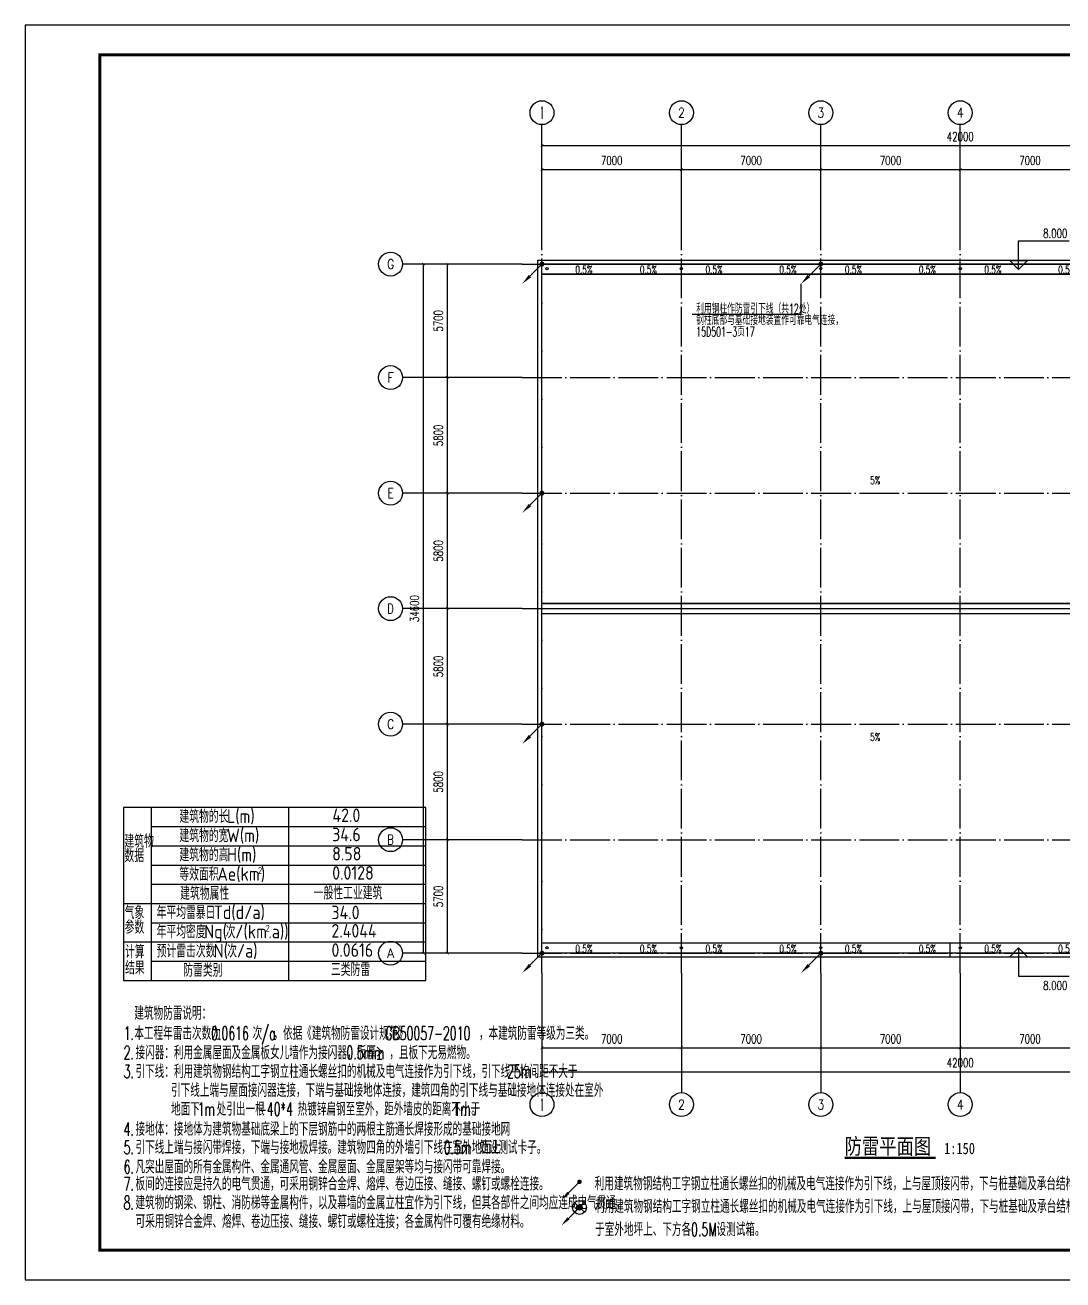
# Model space of a CAD drawing. Extents: x 33088 to 140010, y 13737 to 369010.
# Drawn here: x 33293 to 85397, y 13737 to 76737 of the extents above; entities that cross this region are included whole.
import ezdxf
from ezdxf.enums import TextEntityAlignment as Align

# ---------------------------------------------------------------- set-up
doc = ezdxf.new("R2010")
doc.units = 0
doc.header["$LTSCALE"] = 1000
doc.header["$MEASUREMENT"] = 0
doc.linetypes.add('DOTE', pattern=[2.42, 2, -0.2, 0.02, -0.2])
doc.layers.get('0').update_dxf_attribs({"linetype": 'CONTINUOUS'})
doc.layers.get('DEFPOINTS').update_dxf_attribs({"linetype": 'CONTINUOUS'})
for name, color, linetype in [('AXIS', 3, 'CONTINUOUS'), ('AXIS_TEXT', 7, 'CONTINUOUS'), ('DIM_ELEV', 3, 'CONTINUOUS'), ('DIM_SYMB', 3, 'CONTINUOUS'), ('DOTE', 1, 'DOTE'), ('DQ', 3, 'CONTINUOUS'), ('LWIRE', 4, 'CONTINUOUS'), ('PUB_TEXT', 7, 'CONTINUOUS'), ('PUB_TITLE', 4, 'CONTINUOUS'), ('TEL_SYMB', 3, 'CONTINUOUS'), ('TEL_TEXT', 7, 'CONTINUOUS'), ('WIRE-照明', 1, 'CONTINUOUS'), ('我的文字', 153, 'CONTINUOUS')]:
    doc.layers.add(name, color=color, linetype=linetype)
doc.styles.add('_TCH_AXIS', font='COMPLEX', dxfattribs={"bigfont": 'GBCBIG'})
doc.styles.add('_TCH_DIM', font='SIMPLEX', dxfattribs={"bigfont": 'GBCBIG'})
doc.styles.add('AUDIT_I_110108221036-0', font='gbenor', dxfattribs={"bigfont": 'gbcbig'})
doc.styles.add('COMPLEX', font='COMPLEX')
doc.styles.add('DIM_FONT', font='SIMPLEX', dxfattribs={"width": 0.7, "bigfont": 'GBCBIG'})
doc.styles.get("Standard").update_dxf_attribs({"font": 'gbenor.shx', "bigfont": 'gbcbig.shx'})
doc.styles.add('STY53', font='COMPLEX', dxfattribs={"width": 0.6, "bigfont": 'HZTXT'})
doc.styles.add('新宋体', font='', dxfattribs={"width": 0.8})
doc.styles.get('新宋体').set_extended_font_data('NSimSun')
doc.dimstyles.new('DIMN150', dxfattribs={"dimscale": 1.5, "dimtxt": 300, "dimasz": 100, "dimexe": 250, "dimexo": 300, "dimgap": 150, "dimtad": 1, "dimdec": 0, "dimzin": 0, "dimtxsty": 'DIM_FONT', "dimblk": 'ARCHTICK', "dimcen": 0.09, "dimclrt": 7, "dimazin": 3, "dimtfac": 1, "dimtdec": 0, "dimtix": 1, "dimtmove": 0, "dimatfit": 3, "dimtolj": 1, "dimtzin": 0})

# ---------------------------------------------------------------- blocks, each defined once
blk = doc.blocks.new('_AXISO')
blk.add_circle((0, 0), 0.5)
at = {"layer": 'AXIS_TEXT', "style": 'COMPLEX', "width": 1.041667}
blk.add_attdef('A', text='', height=0.56, dxfattribs=at).set_placement((-0.25, -0.28), (0.25, -0.28), align=Align.FIT)
blk = doc.blocks.new('_ARCHTICK')
at = {"color": 0, "linetype": 'BYBLOCK', "const_width": 0.15}
blk.add_lwpolyline([(-0.5, -0.5), (0.5, 0.5)], dxfattribs=at)
blk = doc.blocks.new('*D83')
at = {"layer": 'AXIS', "color": 0}
for p, q in [((1861775, -144109), (1861775, -148984)), ((1903775, -144109), (1903775, -148984)), ((1861775, -148609), (1903775, -148609))]:
    blk.add_line(p, q, dxfattribs=at)
at = {"layer": 'DEFPOINTS', "color": 0}
for p in [(1861775, -143659), (1903775, -143659), (1903775, -148609)]:
    blk.add_point(p, dxfattribs=at)
at = {"layer": 'AXIS', "color": 0, "xscale": 150, "yscale": 150, "zscale": 150, "rotation": 180}
blk.add_blockref('_ARCHTICK', (1861775, -148609), dxfattribs=at)
at = {"layer": 'AXIS', "color": 0, "xscale": 150, "yscale": 150, "zscale": 150}
blk.add_blockref('_ARCHTICK', (1903775, -148609), dxfattribs=at)
at = {"layer": 'AXIS', "color": 7, "insert": (1882775, -148159), "char_height": 450, "attachment_point": 5, "style": 'DIM_FONT'}
blk.add_mtext('\\A1;42000', dxfattribs=at)
blk = doc.blocks.new('*D84')
at = {"layer": 'AXIS', "color": 0}
for p, q in [((1861775, -144109), (1861775, -147784)), ((1868775, -144109), (1868775, -147784)), ((1861775, -147409), (1868775, -147409))]:
    blk.add_line(p, q, dxfattribs=at)
at = {"layer": 'DEFPOINTS', "color": 0}
for p in [(1861775, -143659), (1868775, -143659), (1868775, -147409)]:
    blk.add_point(p, dxfattribs=at)
at = {"layer": 'AXIS', "color": 0, "xscale": 150, "yscale": 150, "zscale": 150, "rotation": 180}
blk.add_blockref('_ARCHTICK', (1861775, -147409), dxfattribs=at)
at = {"layer": 'AXIS', "color": 0, "xscale": 150, "yscale": 150, "zscale": 150}
blk.add_blockref('_ARCHTICK', (1868775, -147409), dxfattribs=at)
at = {"layer": 'AXIS', "color": 7, "insert": (1865275, -146959), "char_height": 450, "attachment_point": 5, "style": 'DIM_FONT'}
blk.add_mtext('\\A1;7000', dxfattribs=at)
blk = doc.blocks.new('*D85')
at = {"layer": 'AXIS', "color": 0}
for p, q in [((1868775, -144109), (1868775, -147784)), ((1875775, -144109), (1875775, -147784)), ((1868775, -147409), (1875775, -147409))]:
    blk.add_line(p, q, dxfattribs=at)
at = {"layer": 'DEFPOINTS', "color": 0}
for p in [(1868775, -143659), (1875775, -143659), (1875775, -147409)]:
    blk.add_point(p, dxfattribs=at)
at = {"layer": 'AXIS', "color": 0, "xscale": 150, "yscale": 150, "zscale": 150, "rotation": 180}
blk.add_blockref('_ARCHTICK', (1868775, -147409), dxfattribs=at)
at = {"layer": 'AXIS', "color": 0, "xscale": 150, "yscale": 150, "zscale": 150}
blk.add_blockref('_ARCHTICK', (1875775, -147409), dxfattribs=at)
at = {"layer": 'AXIS', "color": 7, "insert": (1872275, -146959), "char_height": 450, "attachment_point": 5, "style": 'DIM_FONT'}
blk.add_mtext('\\A1;7000', dxfattribs=at)
blk = doc.blocks.new('*D86')
at = {"layer": 'AXIS', "color": 0}
for p, q in [((1875775, -144109), (1875775, -147784)), ((1882775, -144109), (1882775, -147784)), ((1875775, -147409), (1882775, -147409))]:
    blk.add_line(p, q, dxfattribs=at)
at = {"layer": 'DEFPOINTS', "color": 0}
for p in [(1875775, -143659), (1882775, -143659), (1882775, -147409)]:
    blk.add_point(p, dxfattribs=at)
at = {"layer": 'AXIS', "color": 0, "xscale": 150, "yscale": 150, "zscale": 150, "rotation": 180}
blk.add_blockref('_ARCHTICK', (1875775, -147409), dxfattribs=at)
at = {"layer": 'AXIS', "color": 0, "xscale": 150, "yscale": 150, "zscale": 150}
blk.add_blockref('_ARCHTICK', (1882775, -147409), dxfattribs=at)
at = {"layer": 'AXIS', "color": 7, "insert": (1879275, -146959), "char_height": 450, "attachment_point": 5, "style": 'DIM_FONT'}
blk.add_mtext('\\A1;7000', dxfattribs=at)
blk = doc.blocks.new('*D87')
at = {"layer": 'AXIS', "color": 0}
for p, q in [((1882775, -144109), (1882775, -147784)), ((1889775, -144109), (1889775, -147784)), ((1882775, -147409), (1889775, -147409))]:
    blk.add_line(p, q, dxfattribs=at)
at = {"layer": 'DEFPOINTS', "color": 0}
for p in [(1882775, -143659), (1889775, -143659), (1889775, -147409)]:
    blk.add_point(p, dxfattribs=at)
at = {"layer": 'AXIS', "color": 0, "xscale": 150, "yscale": 150, "zscale": 150, "rotation": 180}
blk.add_blockref('_ARCHTICK', (1882775, -147409), dxfattribs=at)
at = {"layer": 'AXIS', "color": 0, "xscale": 150, "yscale": 150, "zscale": 150}
blk.add_blockref('_ARCHTICK', (1889775, -147409), dxfattribs=at)
at = {"layer": 'AXIS', "color": 7, "insert": (1886275, -146959), "char_height": 450, "attachment_point": 5, "style": 'DIM_FONT'}
blk.add_mtext('\\A1;7000', dxfattribs=at)
blk = doc.blocks.new('*D90')
at = {"layer": 'AXIS', "color": 0}
for p, q in [((1861775, -106609), (1861775, -101734)), ((1903775, -106609), (1903775, -101734)), ((1861775, -102109), (1903775, -102109))]:
    blk.add_line(p, q, dxfattribs=at)
at = {"layer": 'DEFPOINTS', "color": 0}
for p in [(1903775, -102109), (1861775, -107059), (1903775, -107059)]:
    blk.add_point(p, dxfattribs=at)
at = {"layer": 'AXIS', "color": 0, "xscale": 150, "yscale": 150, "zscale": 150, "rotation": 180}
blk.add_blockref('_ARCHTICK', (1861775, -102109), dxfattribs=at)
at = {"layer": 'AXIS', "color": 0, "xscale": 150, "yscale": 150, "zscale": 150}
blk.add_blockref('_ARCHTICK', (1903775, -102109), dxfattribs=at)
at = {"layer": 'AXIS', "color": 7, "insert": (1882775, -101659), "char_height": 450, "attachment_point": 5, "style": 'DIM_FONT'}
blk.add_mtext('\\A1;42000', dxfattribs=at)
blk = doc.blocks.new('*D91')
at = {"layer": 'AXIS', "color": 0}
for p, q in [((1861775, -106609), (1861775, -102934)), ((1861775, -103309), (1868775, -103309)), ((1868775, -106609), (1868775, -102934))]:
    blk.add_line(p, q, dxfattribs=at)
at = {"layer": 'DEFPOINTS', "color": 0}
for p in [(1868775, -103309), (1861775, -107059), (1868775, -107059)]:
    blk.add_point(p, dxfattribs=at)
at = {"layer": 'AXIS', "color": 0, "xscale": 150, "yscale": 150, "zscale": 150, "rotation": 180}
blk.add_blockref('_ARCHTICK', (1861775, -103309), dxfattribs=at)
at = {"layer": 'AXIS', "color": 0, "xscale": 150, "yscale": 150, "zscale": 150}
blk.add_blockref('_ARCHTICK', (1868775, -103309), dxfattribs=at)
at = {"layer": 'AXIS', "color": 7, "insert": (1865275, -102859), "char_height": 450, "attachment_point": 5, "style": 'DIM_FONT'}
blk.add_mtext('\\A1;7000', dxfattribs=at)
blk = doc.blocks.new('*D92')
at = {"layer": 'AXIS', "color": 0}
for p, q in [((1868775, -106609), (1868775, -102934)), ((1868775, -103309), (1875775, -103309)), ((1875775, -106609), (1875775, -102934))]:
    blk.add_line(p, q, dxfattribs=at)
at = {"layer": 'DEFPOINTS', "color": 0}
for p in [(1875775, -103309), (1868775, -107059), (1875775, -107059)]:
    blk.add_point(p, dxfattribs=at)
at = {"layer": 'AXIS', "color": 0, "xscale": 150, "yscale": 150, "zscale": 150, "rotation": 180}
blk.add_blockref('_ARCHTICK', (1868775, -103309), dxfattribs=at)
at = {"layer": 'AXIS', "color": 0, "xscale": 150, "yscale": 150, "zscale": 150}
blk.add_blockref('_ARCHTICK', (1875775, -103309), dxfattribs=at)
at = {"layer": 'AXIS', "color": 7, "insert": (1872275, -102859), "char_height": 450, "attachment_point": 5, "style": 'DIM_FONT'}
blk.add_mtext('\\A1;7000', dxfattribs=at)
blk = doc.blocks.new('*D93')
at = {"layer": 'AXIS', "color": 0}
for p, q in [((1875775, -106609), (1875775, -102934)), ((1875775, -103309), (1882775, -103309)), ((1882775, -106609), (1882775, -102934))]:
    blk.add_line(p, q, dxfattribs=at)
at = {"layer": 'DEFPOINTS', "color": 0}
for p in [(1882775, -103309), (1875775, -107059), (1882775, -107059)]:
    blk.add_point(p, dxfattribs=at)
at = {"layer": 'AXIS', "color": 0, "xscale": 150, "yscale": 150, "zscale": 150, "rotation": 180}
blk.add_blockref('_ARCHTICK', (1875775, -103309), dxfattribs=at)
at = {"layer": 'AXIS', "color": 0, "xscale": 150, "yscale": 150, "zscale": 150}
blk.add_blockref('_ARCHTICK', (1882775, -103309), dxfattribs=at)
at = {"layer": 'AXIS', "color": 7, "insert": (1879275, -102859), "char_height": 450, "attachment_point": 5, "style": 'DIM_FONT'}
blk.add_mtext('\\A1;7000', dxfattribs=at)
blk = doc.blocks.new('*D94')
at = {"layer": 'AXIS', "color": 0}
for p, q in [((1882775, -106609), (1882775, -102934)), ((1882775, -103309), (1889775, -103309)), ((1889775, -106609), (1889775, -102934))]:
    blk.add_line(p, q, dxfattribs=at)
at = {"layer": 'DEFPOINTS', "color": 0}
for p in [(1889775, -103309), (1882775, -107059), (1889775, -107059)]:
    blk.add_point(p, dxfattribs=at)
at = {"layer": 'AXIS', "color": 0, "xscale": 150, "yscale": 150, "zscale": 150, "rotation": 180}
blk.add_blockref('_ARCHTICK', (1882775, -103309), dxfattribs=at)
at = {"layer": 'AXIS', "color": 0, "xscale": 150, "yscale": 150, "zscale": 150}
blk.add_blockref('_ARCHTICK', (1889775, -103309), dxfattribs=at)
at = {"layer": 'AXIS', "color": 7, "insert": (1886275, -102859), "char_height": 450, "attachment_point": 5, "style": 'DIM_FONT'}
blk.add_mtext('\\A1;7000', dxfattribs=at)
blk = doc.blocks.new('*D104')
at = {"layer": 'AXIS', "color": 0}
for p, q in [((1860325, -108059), (1855450, -108059)), ((1855825, -142659), (1855825, -108059)), ((1860325, -142659), (1855450, -142659))]:
    blk.add_line(p, q, dxfattribs=at)
at = {"layer": 'DEFPOINTS', "color": 0}
for p in [(1855825, -108059), (1860775, -108059), (1860775, -142659)]:
    blk.add_point(p, dxfattribs=at)
at = {"layer": 'AXIS', "color": 0, "xscale": 150, "yscale": 150, "zscale": 150}
for p, rotation in [((1855825, -108059), 90), ((1855825, -142659), 270)]:
    blk.add_blockref('_ARCHTICK', p, dxfattribs=dict(at, rotation=rotation))
at = {"layer": 'AXIS', "color": 7, "insert": (1855375, -125359), "char_height": 450, "attachment_point": 5, "rotation": 90, "style": 'DIM_FONT'}
blk.add_mtext('\\A1;34600', dxfattribs=at)
blk = doc.blocks.new('*D105')
at = {"layer": 'AXIS', "color": 0}
for p, q in [((1860325, -136959), (1856650, -136959)), ((1857025, -142659), (1857025, -136959)), ((1860325, -142659), (1856650, -142659))]:
    blk.add_line(p, q, dxfattribs=at)
at = {"layer": 'DEFPOINTS', "color": 0}
for p in [(1857025, -136959), (1860775, -136959), (1860775, -142659)]:
    blk.add_point(p, dxfattribs=at)
at = {"layer": 'AXIS', "color": 0, "xscale": 150, "yscale": 150, "zscale": 150}
for p, rotation in [((1857025, -136959), 90), ((1857025, -142659), 270)]:
    blk.add_blockref('_ARCHTICK', p, dxfattribs=dict(at, rotation=rotation))
at = {"layer": 'AXIS', "color": 7, "insert": (1856575, -139809), "char_height": 450, "attachment_point": 5, "rotation": 90, "style": 'DIM_FONT'}
blk.add_mtext('\\A1;5700', dxfattribs=at)
blk = doc.blocks.new('*D106')
at = {"layer": 'AXIS', "color": 0}
for p, q in [((1860325, -131159), (1856650, -131159)), ((1857025, -136959), (1857025, -131159)), ((1860325, -136959), (1856650, -136959))]:
    blk.add_line(p, q, dxfattribs=at)
at = {"layer": 'DEFPOINTS', "color": 0}
for p in [(1857025, -131159), (1860775, -131159), (1860775, -136959)]:
    blk.add_point(p, dxfattribs=at)
at = {"layer": 'AXIS', "color": 0, "xscale": 150, "yscale": 150, "zscale": 150}
for p, rotation in [((1857025, -131159), 90), ((1857025, -136959), 270)]:
    blk.add_blockref('_ARCHTICK', p, dxfattribs=dict(at, rotation=rotation))
at = {"layer": 'AXIS', "color": 7, "insert": (1856575, -134059), "char_height": 450, "attachment_point": 5, "rotation": 90, "style": 'DIM_FONT'}
blk.add_mtext('\\A1;5800', dxfattribs=at)
blk = doc.blocks.new('*D107')
at = {"layer": 'AXIS', "color": 0}
for p, q in [((1860325, -125359), (1856650, -125359)), ((1857025, -131159), (1857025, -125359)), ((1860325, -131159), (1856650, -131159))]:
    blk.add_line(p, q, dxfattribs=at)
at = {"layer": 'DEFPOINTS', "color": 0}
for p in [(1857025, -125359), (1860775, -125359), (1860775, -131159)]:
    blk.add_point(p, dxfattribs=at)
at = {"layer": 'AXIS', "color": 0, "xscale": 150, "yscale": 150, "zscale": 150}
for p, rotation in [((1857025, -125359), 90), ((1857025, -131159), 270)]:
    blk.add_blockref('_ARCHTICK', p, dxfattribs=dict(at, rotation=rotation))
at = {"layer": 'AXIS', "color": 7, "insert": (1856575, -128259), "char_height": 450, "attachment_point": 5, "rotation": 90, "style": 'DIM_FONT'}
blk.add_mtext('\\A1;5800', dxfattribs=at)
blk = doc.blocks.new('*D108')
at = {"layer": 'AXIS', "color": 0}
for p, q in [((1860325, -119559), (1856650, -119559)), ((1857025, -125359), (1857025, -119559)), ((1860325, -125359), (1856650, -125359))]:
    blk.add_line(p, q, dxfattribs=at)
at = {"layer": 'DEFPOINTS', "color": 0}
for p in [(1857025, -119559), (1860775, -119559), (1860775, -125359)]:
    blk.add_point(p, dxfattribs=at)
at = {"layer": 'AXIS', "color": 0, "xscale": 150, "yscale": 150, "zscale": 150}
for p, rotation in [((1857025, -119559), 90), ((1857025, -125359), 270)]:
    blk.add_blockref('_ARCHTICK', p, dxfattribs=dict(at, rotation=rotation))
at = {"layer": 'AXIS', "color": 7, "insert": (1856575, -122459), "char_height": 450, "attachment_point": 5, "rotation": 90, "style": 'DIM_FONT'}
blk.add_mtext('\\A1;5800', dxfattribs=at)
blk = doc.blocks.new('*D109')
at = {"layer": 'AXIS', "color": 0}
for p, q in [((1860325, -113759), (1856650, -113759)), ((1857025, -119559), (1857025, -113759)), ((1860325, -119559), (1856650, -119559))]:
    blk.add_line(p, q, dxfattribs=at)
at = {"layer": 'DEFPOINTS', "color": 0}
for p in [(1857025, -113759), (1860775, -113759), (1860775, -119559)]:
    blk.add_point(p, dxfattribs=at)
at = {"layer": 'AXIS', "color": 0, "xscale": 150, "yscale": 150, "zscale": 150}
for p, rotation in [((1857025, -113759), 90), ((1857025, -119559), 270)]:
    blk.add_blockref('_ARCHTICK', p, dxfattribs=dict(at, rotation=rotation))
at = {"layer": 'AXIS', "color": 7, "insert": (1856575, -116659), "char_height": 450, "attachment_point": 5, "rotation": 90, "style": 'DIM_FONT'}
blk.add_mtext('\\A1;5800', dxfattribs=at)
blk = doc.blocks.new('*D110')
at = {"layer": 'AXIS', "color": 0}
for p, q in [((1860325, -108059), (1856650, -108059)), ((1857025, -113759), (1857025, -108059)), ((1860325, -113759), (1856650, -113759))]:
    blk.add_line(p, q, dxfattribs=at)
at = {"layer": 'DEFPOINTS', "color": 0}
for p in [(1857025, -108059), (1860775, -108059), (1860775, -113759)]:
    blk.add_point(p, dxfattribs=at)
at = {"layer": 'AXIS', "color": 0, "xscale": 150, "yscale": 150, "zscale": 150}
for p, rotation in [((1857025, -108059), 90), ((1857025, -113759), 270)]:
    blk.add_blockref('_ARCHTICK', p, dxfattribs=dict(at, rotation=rotation))
at = {"layer": 'AXIS', "color": 7, "insert": (1856575, -110909), "char_height": 450, "attachment_point": 5, "rotation": 90, "style": 'DIM_FONT'}
blk.add_mtext('\\A1;5700', dxfattribs=at)
blk = doc.blocks.new('$TELECSYS$00000080')
for p, q in [((-0.7, -0.7), (0, 0)), ((0.104, 0.104), (0.104, 0.104)), ((-0.104, -0.104), (-0.104, -0.104))]:
    blk.add_line(p, q)
at = {"const_width": 0.142}
blk.add_lwpolyline([(0.071, 0, 1), (-0.071, 0, 1)], format="xyb", close=True, dxfattribs=at)
blk.add_solid([(-0.63, -0.77), (-0.77, -0.63), (-1.15, -1.15)])
at = {"width": 0.8, "flags": 9}
blk.add_attdef('A', (0, 0), '', height=0.00002, rotation=180, dxfattribs=at)
blk = doc.blocks.new('_LINKPT1')
blk.add_line((0, 0), (0, 0))
blk = doc.blocks.new('M_Y12THI')
for p, q in [((-0.354, 0.354), (0.354, -0.354)), ((0.354, 0.354), (-0.354, -0.354))]:
    blk.add_line(p, q)
for radius in [0.5, 0.2]:
    blk.add_circle((0, 0), radius)
for points in [[(-0.173, 0.1), (0.173, 0.1), (-0.2, 0), (0.2, 0)], [(-0.173, -0.1), (0.173, -0.1), (-0.2, 0), (0.2, 0)], [(-0.1, 0.173), (0.1, 0.173), (-0.173, 0.1), (0.173, 0.1)], [(0, 0.2), (0, 0.2), (-0.1, 0.173), (0.1, 0.173)], [(-0.1, -0.173), (0.1, -0.173), (-0.173, -0.1), (0.173, -0.1)], [(0, -0.2), (0, -0.2), (-0.1, -0.173), (0.1, -0.173)]]:
    blk.add_solid(points)
for p in [(-0.5, 0), (0, 0.5), (0.5, 0), (0, -0.5)]:
    blk.add_blockref('_LINKPT1', p)
at = {"width": 0.8, "flags": 9}
blk.add_attdef('A', (0, 0), '', height=0.00002, dxfattribs=at)
blk = doc.blocks.new('FW222')
at = {"color": 8}
for p, q in [((1861774.7, -108059.5), (1903774.7, -108059.5)), ((1861774.7, -142659.5), (1861774.7, -108059.5)), ((1903774.7, -108059.5), (1861774.7, -108059.5)), ((1861774.7, -108559.5), (1903774.7, -108559.5)), ((1903774.7, -108559.5), (1861774.7, -108559.5)), ((1861774.7, -125109.5), (1903774.7, -125109.5)), ((1861774.7, -125359.5), (1903774.7, -125359.5)), ((1861774.7, -125609.5), (1903774.7, -125609.5)), ((1903774.7, -142159.5), (1861774.7, -142159.5)), ((1903774.7, -142659.5), (1861774.7, -142659.5))]:
    blk.add_line(p, q, dxfattribs=at)
for points in [[(1861574.7, -107859.5), (1903974.7, -107859.5), (1903974.7, -142859.5), (1861574.7, -142859.5)], [(1861774.7, -108559.5), (1903774.7, -108559.5), (1903774.7, -125109.5), (1861774.7, -125109.5)]]:
    blk.add_lwpolyline(points, close=True, dxfattribs=at)
blk.add_lwpolyline([(1882267.3, -142859.5), (1882267.3, -142159.5)], dxfattribs=at)
for centre in [(1862029.9, -108285.9), (1868774.5, -108285.9), (1875774.5, -108285.9), (1882774.5, -108285.9), (1862029.9, -142385.9), (1868774.5, -142385.9), (1875774.5, -142385.9), (1882774.5, -142385.9)]:
    blk.add_circle(centre, 55, dxfattribs=at)
at = {"layer": 'AXIS', "color": 8}
for p, q in [((1861774.7, -107059.5), (1861774.7, -101059.5)), ((1868774.7, -107059.5), (1868774.7, -101059.5)), ((1875774.7, -107059.5), (1875774.7, -101059.5)), ((1882774.7, -107059.5), (1882774.7, -101059.5)), ((1860774.7, -108059.5), (1854774.7, -108059.5)), ((1860774.7, -113759.5), (1854774.7, -113759.5)), ((1860774.7, -119559.5), (1854774.7, -119559.5)), ((1860774.7, -125359.5), (1854774.7, -125359.5)), ((1860774.7, -131159.5), (1854774.7, -131159.5)), ((1860774.7, -136959.5), (1854774.7, -136959.5)), ((1860774.7, -142659.5), (1854774.7, -142659.5)), ((1861774.7, -143659.5), (1861774.7, -149659.5)), ((1868774.7, -143659.5), (1868774.7, -149659.5)), ((1875774.7, -143659.5), (1875774.7, -149659.5)), ((1882774.7, -143659.5), (1882774.7, -149659.5))]:
    blk.add_line(p, q, dxfattribs=at)
at = {"layer": 'DIM_ELEV', "color": 8}
for p, q in [((1885705.8, -108336.1), (1885705.8, -106900.5)), ((1885705.8, -106900.5), (1888241.6, -106900.5)), ((1885705.8, -108336.1), (1885255.8, -107886.1)), ((1885255.8, -107886.1), (1886155.8, -107886.1)), ((1885705.8, -108336.1), (1886155.8, -107886.1)), ((1885705.8, -142382.9), (1885255.8, -142832.9)), ((1885255.8, -142832.9), (1886155.8, -142832.9)), ((1885705.8, -142382.9), (1886155.8, -142832.9)), ((1885705.8, -142382.9), (1885705.8, -143818.5)), ((1885705.8, -143818.5), (1888241.6, -143818.5))]:
    blk.add_line(p, q, dxfattribs=at)
at = {"layer": 'DIM_SYMB', "color": 8}
for points in [[(1863313.9, -108336.1, 0, 0, 0), (1862947, -108336.1, 120, 0, 0), (1862497, -108336.1, 0, 0, 0)], [(1867700.3, -108336.1, 0, 0, 0), (1868067.2, -108336.1, 120, 0, 0), (1868517.2, -108336.1, 0, 0, 0)], [(1869849.1, -108336.1, 0, 0, 0), (1869482.2, -108336.1, 120, 0, 0), (1869032.2, -108336.1, 0, 0, 0)], [(1874700.3, -108336.1, 0, 0, 0), (1875067.2, -108336.1, 120, 0, 0), (1875517.2, -108336.1, 0, 0, 0)], [(1876849.1, -108336.1, 0, 0, 0), (1876482.2, -108336.1, 120, 0, 0), (1876032.2, -108336.1, 0, 0, 0)], [(1881700.3, -108336.1, 0, 0, 0), (1882067.2, -108336.1, 120, 0, 0), (1882517.2, -108336.1, 0, 0, 0)], [(1883849.1, -108336.1, 0, 0, 0), (1883482.2, -108336.1, 120, 0, 0), (1883032.2, -108336.1, 0, 0, 0)], [(1878496, -118590.5, 0, 0, 0), (1878496, -115913.1, 120, 0, 0), (1878496, -115463.1, 0, 0, 0)], [(1878496, -118590.5, 0, 0, 0), (1878496, -115913.1, 120, 0, 0), (1878496, -115463.1, 0, 0, 0)], [(1878496, -132128.5, 0, 0, 0), (1878496, -134805.8, 120, 0, 0), (1878496, -135255.8, 0, 0, 0)], [(1863313.9, -142436.1, 0, 0, 0), (1862947, -142436.1, 120, 0, 0), (1862497, -142436.1, 0, 0, 0)], [(1867700.3, -142436.1, 0, 0, 0), (1868067.2, -142436.1, 120, 0, 0), (1868517.2, -142436.1, 0, 0, 0)], [(1869849.1, -142436.1, 0, 0, 0), (1869482.2, -142436.1, 120, 0, 0), (1869032.2, -142436.1, 0, 0, 0)], [(1874700.3, -142436.1, 0, 0, 0), (1875067.2, -142436.1, 120, 0, 0), (1875517.2, -142436.1, 0, 0, 0)], [(1876849.1, -142436.1, 0, 0, 0), (1876482.2, -142436.1, 120, 0, 0), (1876032.2, -142436.1, 0, 0, 0)], [(1881700.3, -142436.1, 0, 0, 0), (1882067.2, -142436.1, 120, 0, 0), (1882517.2, -142436.1, 0, 0, 0)], [(1883849.1, -142436.1, 0, 0, 0), (1883482.2, -142436.1, 120, 0, 0), (1883032.2, -142436.1, 0, 0, 0)]]:
    blk.add_lwpolyline(points, format="xyseb", dxfattribs=at)
at = {"layer": 'DOTE', "color": 8}
for p, q in [((1861774.7, -143659.5), (1861774.7, -107059.5)), ((1861774.7, -143659.5), (1861774.7, -107059.5)), ((1868774.7, -143659.5), (1868774.7, -107059.5)), ((1875774.7, -143659.5), (1875774.7, -107059.5)), ((1882774.7, -143659.5), (1882774.7, -107059.5)), ((1860774.7, -108059.5), (1904774.7, -108059.5)), ((1860774.7, -108059.5), (1904774.7, -108059.5)), ((1860774.7, -113759.5), (1904774.7, -113759.5)), ((1860774.7, -119559.5), (1904774.7, -119559.5)), ((1860774.7, -125359.5), (1904774.7, -125359.5)), ((1860774.7, -131159.5), (1904774.7, -131159.5)), ((1860774.7, -136959.5), (1904774.7, -136959.5)), ((1860774.7, -142659.5), (1904774.7, -142659.5))]:
    blk.add_line(p, q, dxfattribs=at)
at = {"layer": 'AXIS', "color": 8}
ref = blk.add_blockref('_AXISO', (1861774.7, -100459.5), dxfattribs=dict(at, xscale=1200, yscale=1200, zscale=1200))
ref.add_attrib('A', '1', dxfattribs={"layer": 'AXIS_TEXT', "color": 8, "height": 624.4, "style": '_TCH_AXIS', "width": 0.555556}).set_placement((1861700.3, -100771.7), (1861849, -100771.7), align=Align.FIT)
ref = blk.add_blockref('_AXISO', (1868774.7, -100459.5), dxfattribs=dict(at, xscale=1200, yscale=1200, zscale=1200))
ref.add_attrib('A', '2', dxfattribs={"layer": 'AXIS_TEXT', "color": 8, "height": 493.2, "style": '_TCH_AXIS'}).set_placement((1868610.3, -100706.1), (1868939.1, -100706.1), align=Align.FIT)
ref = blk.add_blockref('_AXISO', (1875774.7, -100459.5), dxfattribs=dict(at, xscale=1200, yscale=1200, zscale=1200))
ref.add_attrib('A', '3', dxfattribs={"layer": 'AXIS_TEXT', "color": 8, "height": 493.2, "style": '_TCH_AXIS'}).set_placement((1875610.3, -100706.1), (1875939.1, -100706.1), align=Align.FIT)
ref = blk.add_blockref('_AXISO', (1882774.7, -100459.5), dxfattribs=dict(at, xscale=1200, yscale=1200, zscale=1200))
ref.add_attrib('A', '4', dxfattribs={"layer": 'AXIS_TEXT', "color": 8, "height": 480.7, "style": '_TCH_AXIS', "width": 0.9375}).set_placement((1882603, -100699.9), (1882946.4, -100699.9), align=Align.FIT)
ref = blk.add_blockref('_AXISO', (1854174.7, -108059.5), dxfattribs=dict(at, xscale=1200, yscale=1200, zscale=1200))
ref.add_attrib('A', 'G', dxfattribs={"layer": 'AXIS_TEXT', "color": 8, "height": 480.7, "style": '_TCH_AXIS', "width": 0.833333}).set_placement((1854003, -108299.9), (1854346.4, -108299.9), align=Align.FIT)
ref = blk.add_blockref('_AXISO', (1854174.7, -113759.5), dxfattribs=dict(at, xscale=1200, yscale=1200, zscale=1200))
ref.add_attrib('A', 'F', dxfattribs={"layer": 'AXIS_TEXT', "color": 8, "height": 506.1, "style": '_TCH_AXIS', "width": 0.8125}).set_placement((1854018, -114012.5), (1854331.3, -114012.5), align=Align.FIT)
ref = blk.add_blockref('_AXISO', (1854174.7, -119559.5), dxfattribs=dict(at, xscale=1200, yscale=1200, zscale=1200))
ref.add_attrib('A', 'E', dxfattribs={"layer": 'AXIS_TEXT', "color": 8, "height": 506.1, "style": '_TCH_AXIS', "width": 0.8125}).set_placement((1854018, -119812.5), (1854331.3, -119812.5), align=Align.FIT)
ref = blk.add_blockref('_AXISO', (1854174.7, -125359.5), dxfattribs=dict(at, xscale=1200, yscale=1200, zscale=1200))
ref.add_attrib('A', 'D', dxfattribs={"layer": 'AXIS_TEXT', "color": 8, "height": 493.2, "style": '_TCH_AXIS', "width": 0.823529}).set_placement((1854010.3, -125606.1), (1854339.1, -125606.1), align=Align.FIT)
ref = blk.add_blockref('_AXISO', (1854174.7, -131159.5), dxfattribs=dict(at, xscale=1200, yscale=1200, zscale=1200))
ref.add_attrib('A', 'C', dxfattribs={"layer": 'AXIS_TEXT', "color": 8, "height": 480.7, "style": '_TCH_AXIS'}).set_placement((1854003, -131399.9), (1854346.4, -131399.9), align=Align.FIT)
ref = blk.add_blockref('_AXISO', (1854174.7, -136959.5), dxfattribs=dict(at, xscale=1200, yscale=1200, zscale=1200))
ref.add_attrib('A', 'B', dxfattribs={"layer": 'AXIS_TEXT', "color": 8, "height": 493.2, "style": '_TCH_AXIS', "width": 0.823529}).set_placement((1854010.3, -137206.1), (1854339.1, -137206.1), align=Align.FIT)
ref = blk.add_blockref('_AXISO', (1854174.7, -142659.5), dxfattribs=dict(at, xscale=1200, yscale=1200, zscale=1200))
ref.add_attrib('A', 'A', dxfattribs={"layer": 'AXIS_TEXT', "color": 8, "height": 468.8, "style": '_TCH_AXIS', "width": 0.888889}).set_placement((1853996.1, -142893.9), (1854353.3, -142893.9), align=Align.FIT)
ref = blk.add_blockref('_AXISO', (1861774.7, -150259.5), dxfattribs=dict(at, xscale=1200, yscale=1200, zscale=1200))
ref.add_attrib('A', '1', dxfattribs={"layer": 'AXIS_TEXT', "color": 8, "height": 624.4, "style": '_TCH_AXIS', "width": 0.555556}).set_placement((1861700.3, -150571.7), (1861849, -150571.7), align=Align.FIT)
ref = blk.add_blockref('_AXISO', (1868774.7, -150259.5), dxfattribs=dict(at, xscale=1200, yscale=1200, zscale=1200))
ref.add_attrib('A', '2', dxfattribs={"layer": 'AXIS_TEXT', "color": 8, "height": 493.2, "style": '_TCH_AXIS'}).set_placement((1868610.3, -150506.1), (1868939.1, -150506.1), align=Align.FIT)
ref = blk.add_blockref('_AXISO', (1875774.7, -150259.5), dxfattribs=dict(at, xscale=1200, yscale=1200, zscale=1200))
ref.add_attrib('A', '3', dxfattribs={"layer": 'AXIS_TEXT', "color": 8, "height": 493.2, "style": '_TCH_AXIS'}).set_placement((1875610.3, -150506.1), (1875939.1, -150506.1), align=Align.FIT)
ref = blk.add_blockref('_AXISO', (1882774.7, -150259.5), dxfattribs=dict(at, xscale=1200, yscale=1200, zscale=1200))
ref.add_attrib('A', '4', dxfattribs={"layer": 'AXIS_TEXT', "color": 8, "height": 480.7, "style": '_TCH_AXIS', "width": 0.9375}).set_placement((1882603, -150499.9), (1882946.4, -150499.9), align=Align.FIT)
at = {"layer": 'PUB_TEXT', "color": 7, "style": '_TCH_DIM', "width": 0.705882}
for p in [(1886936.6, -106743), (1886936.6, -144501)]:
    blk.add_text('8.000', height=446.25, dxfattribs=at).set_placement(p)
at = {"layer": 'PUB_TEXT', "color": 8, "style": '_TCH_DIM', "width": 0.705882}
for s, p in [('0.5%%%', (1863448.9, -108527.3)), ('0.5%%%', (1866691, -108527.3)), ('0.5%%%', (1869984.1, -108527.3)), ('0.5%%%', (1873691, -108527.3)), ('0.5%%%', (1876984.1, -108527.3)), ('0.5%%%', (1880691, -108527.3)), ('0.5%%%', (1883984.1, -108527.3)), ('0.5%%%', (1887691, -108527.3)), ('5%%%', (1878251.7, -119108)), ('5%%%', (1878251.7, -119108)), ('5%%%', (1878251.7, -131993.5)), ('0.5%%%', (1863448.9, -142627.3)), ('0.5%%%', (1866691, -142627.3)), ('0.5%%%', (1869984.1, -142627.3)), ('0.5%%%', (1873691, -142627.3)), ('0.5%%%', (1876984.1, -142627.3)), ('0.5%%%', (1880691, -142627.3)), ('0.5%%%', (1883984.1, -142627.3)), ('0.5%%%', (1887691, -142627.3))]:
    blk.add_text(s, height=382.5, dxfattribs=at).set_placement(p)
at = {"layer": 'AXIS', "color": 8}
for p1, p2, distance, picture, middle in [((1861774.7, -107059.5), (1903774.7, -107059.5), 4950, '*D90', (1882774.7, -101659.5)), ((1861774.7, -107059.5), (1868774.7, -107059.5), 3750, '*D91', (1865274.7, -102859.5)), ((1868774.7, -107059.5), (1875774.7, -107059.5), 3750, '*D92', (1872274.7, -102859.5)), ((1875774.7, -107059.5), (1882774.7, -107059.5), 3750, '*D93', (1879274.7, -102859.5)), ((1882774.7, -107059.5), (1889774.7, -107059.5), 3750, '*D94', (1886274.7, -102859.5)), ((1860774.7, -142659.5), (1860774.7, -108059.5), 4950, '*D104', (1855374.7, -125359.5)), ((1860774.7, -113759.5), (1860774.7, -108059.5), 3750, '*D110', (1856574.7, -110909.5)), ((1860774.7, -119559.5), (1860774.7, -113759.5), 3750, '*D109', (1856574.7, -116659.5)), ((1860774.7, -125359.5), (1860774.7, -119559.5), 3750, '*D108', (1856574.7, -122459.5)), ((1860774.7, -131159.5), (1860774.7, -125359.5), 3750, '*D107', (1856574.7, -128259.5)), ((1860774.7, -136959.5), (1860774.7, -131159.5), 3750, '*D106', (1856574.7, -134059.5)), ((1860774.7, -142659.5), (1860774.7, -136959.5), 3750, '*D105', (1856574.7, -139809.5)), ((1861774.7, -143659.5), (1903774.7, -143659.5), -4950, '*D83', (1882774.7, -148159.5)), ((1861774.7, -143659.5), (1868774.7, -143659.5), -3750, '*D84', (1865274.7, -146959.5)), ((1868774.7, -143659.5), (1875774.7, -143659.5), -3750, '*D85', (1872274.7, -146959.5)), ((1875774.7, -143659.5), (1882774.7, -143659.5), -3750, '*D86', (1879274.7, -146959.5)), ((1882774.7, -143659.5), (1889774.7, -143659.5), -3750, '*D87', (1886274.7, -146959.5))]:
    dim = blk.add_aligned_dim(p1=p1, p2=p2, distance=distance, dimstyle='DIMN150', dxfattribs=at)
    dim.commit()
    dim.dimension.update_dxf_attribs({"geometry": picture, "text_midpoint": middle})

msp = doc.modelspace()

# ---------------------------------------------------------------- linework, layer by layer
at = {"layer": 'DQ'}
for q in [(72250, 63745), (66792, 62202)]:
    msp.add_line((72250, 62202), q, dxfattribs=at)
at = {"layer": 'PUB_TITLE'}
msp.add_lwpolyline([(33293, 13737), (122393, 13737), (122393, 76737), (33293, 76737)], close=True, dxfattribs=at)
at = {"layer": 'PUB_TITLE', "const_width": 150}
msp.add_lwpolyline([(37043, 15237), (120893, 15237), (120893, 75237), (37043, 75237)], close=True, dxfattribs=at)
at = {"layer": 'TEL_SYMB', "color": 1, "const_width": 105}
msp.add_lwpolyline([(74435, 19867), (79011, 19867)], dxfattribs=at)
at = {"layer": '我的文字', "color": 3}
msp.add_lwpolyline([(38240, 28772), (53408, 28772), (53408, 37460), (38240, 37460)], close=True, dxfattribs=at)
for points in [[(39619, 37460), (39619, 28772)], [(46513, 37460), (46513, 28772)], [(39619, 36494), (53408, 36494)], [(39619, 35529), (53408, 35529)], [(39619, 34564), (53408, 34564)], [(39619, 33599), (53408, 33599)], [(38240, 32633), (53408, 32633)], [(39619, 31668), (53408, 31668)], [(38240, 30703), (53408, 30703)], [(39619, 29738), (53408, 29738)]]:
    msp.add_lwpolyline(points, dxfattribs=at)

# ---------------------------------------------------------------- block references
msp.add_blockref('FW222', (-1802531, 172798))
at = {"layer": 'AXIS', "ltscale": 1000}
for name, p, xscale, yscale, zscale in [('$TELECSYS$00000080', (61124, 18658), 785.2208333523013, 785.2208333527087, 785.2208333526761), ('M_Y12THI', (61124, 17376), 696.5222880020738, 696.5222880018409, 696.5222880018398), ('$TELECSYS$00000080', (61124, 17376), 785.2208333523013, 785.2208333527087, 785.2208333526761)]:
    msp.add_blockref(name, p, dxfattribs=dict(at, xscale=xscale, yscale=yscale, zscale=zscale))
at = {"layer": 'LWIRE', "xscale": 864, "yscale": 864, "zscale": 864}
for p in [(59243, 64739), (73243, 64739), (59243, 53239), (59243, 41639), (59243, 30139), (73243, 30139)]:
    msp.add_blockref('$TELECSYS$00000080', p, dxfattribs=at)

# ---------------------------------------------------------------- texts
at = {"layer": 'TEL_TEXT', "color": 1, "style": '新宋体', "width": 0.8}
for s, height, p in [('防雷平面图', 797.5, (74435, 20052)), ('1:150', 569.6, (79431, 20052))]:
    msp.add_text(s, height=height, dxfattribs=at).set_placement(p)
at = {"layer": 'WIRE-照明', "color": 3, "linetype": 'CONTINUOUS', "style": 'STY53', "width": 0.6}
for s, height, p in [('利用钢柱作防雷引下线（共12处）', 479, (66989, 62255)), ('钢柱底部与基础接地装置作可靠电气连接，', 479, (66989, 61681)), ('15D501-3页17', 479, (66989, 61101)), ('建筑物防雷说明：', 670.1, (38778, 26791)), ('本工程年雷击次数为', 670.1, (38778, 25782)), ('次', 670, (44717, 25782)), ('/a', 670.1, (45158, 25782)), ('，依据《建筑物防雷设计规范》', 670.05, (45761, 25782)), ('，本建筑防雷等级为三类。', 670.05, (56078, 25782)), ('1.', 670.1, (38240, 25782)), ('0.0616', 670.1, (42635, 25782)), ('GB50057-2010', 670.05, (51377, 25782)), ('2.', 670.1, (38240, 24812)), ('接闪器：利用金属屋面及金属板女儿墙作为接闪器，板厚≥', 670.05, (38836, 24812)), ('0.5mm', 670.1, (49427, 24812)), ('，且板下无易燃物。', 670.1, (51578, 24812)), ('引下线：利用建筑物钢结构工字钢立柱通长螺丝扣的机械及电气连接作为引下线，引下线平均间距不大于', 670.05, (38836, 23867)), ('3.', 670.1, (38240, 23867)), ('25m', 670.1, (57493, 23867)), ('。', 670, (58866, 23867)), ('引下线上端与屋面接闪器连接，下端与基础接地体连接，建筑四角的引下线与基础接地体连接处在室外', 670.05, (40619, 22922)), ('地面下', 670.1, (40619, 21977)), ('处引出一根', 670.1, (42911, 21977)), ('热镀锌扁钢至室外，距外墙皮的距离不小于', 670.05, (46975, 21977)), ('1m', 670.1, (41955, 21977)), ('-40*4', 670.1, (44980, 21977)), ('1m', 670.1, (54794, 21977)), ('。', 670, (55692, 21977)), ('4.', 670.1, (38240, 20970)), ('接地体：接地体为建筑物基础底梁上的下层钢筋中的两根主筋通长焊接形成的基础接地网', 670.05, (38836, 20970)), ('引下线上端与接闪带焊接，下端与接地极焊接。建筑物四角的外墙引下线在室外地面上', 670.05, (38836, 20056)), ('处设测试卡子。', 670.1, (56087, 20056)), ('5.', 670.1, (38240, 20056)), ('0.5m', 670.1, (54312, 20056)), ('6.', 670.1, (38240, 19080)), ('凡突出屋面的所有金属构件、金属通风管、金属屋面、金属屋架等均与接闪带可靠焊接。', 670.05, (38836, 19080)), ('板间的连接应是持久的电气贯通，可采用铜锌合金焊、熔焊、卷边压接、缝接、螺钉或螺栓连接。', 670.05, (38836, 18224)), ('利用建筑物钢结构工字钢立柱通长螺丝扣的机械及电气连接作为引下线，上与屋顶接闪带，下与桩基础及承台结构主筋可靠焊接。', 670.05, (61890, 18233)), ('7.', 670.1, (38240, 18224)), ('8.', 670.1, (38240, 17279)), ('建筑物的钢梁、钢柱、消防梯等金属构件，以及幕墙的金属立柱宜作为引下线，但其各部件之间均应连成电气贯通，', 670.05, (38836, 17279)), ('利用建筑物钢结构工字钢立柱通长螺丝扣的机械及电气连接作为引下线，上与屋顶接闪带，下与桩基础及承台结构主筋可靠焊接', 670.05, (61909, 17092)), ('可采用铜锌合金焊、熔焊、卷边压接、缝接、螺钉或螺栓连接；各金属构件可覆有绝缘材料。', 670.05, (38841, 16339)), ('于室外地坪上、下方各0.5M设测试箱。', 670.05, (61909, 15934))]:
    msp.add_text(s, height=height, dxfattribs=at).set_placement(p)
at = {"layer": 'WIRE-照明', "color": 3, "linetype": 'CONTINUOUS', "style": 'AUDIT_I_110108221036-0'}
for s, height, p in [('建筑物的长', 656.3, (41039, 36676)), ('L(m)', 680.4, (43427, 36676)), ('42.0', 680.4, (48725, 36725)), ('建筑物', 656.3, (38280, 35429)), ('建筑物的宽', 656.3, (41039, 35711)), ('W(m)', 680.4, (43427, 35711)), ('34.6', 680.4, (48710, 35760)), ('数据', 656.3, (38280, 34711)), ('建筑物的高', 656.3, (41039, 34746)), ('H(m)', 680.4, (43427, 34746)), ('8.58', 680.4, (48710, 34795)), ('等效面积', 656.3, (41039, 33780)), ('Ae(km', 680.4, (42950, 33780)), ('2', 340, (44991, 34121)), (')', 680, (45128, 33780)), ('0.0128', 680.4, (48710, 33830)), ('建筑物属性', 656.3, (41079, 32815)), ('一般性工业建筑', 656.3, (47783, 32833)), ('气象', 656.3, (38292, 31851)), ('年平均雷暴日', 656.3, (39897, 31850)), ('Td(d/a)', 680.4, (42763, 31850)), ('34.0', 680.4, (48674, 31846)), ('参数', 656.3, (38292, 31116)), ('年平均密度', 656.3, (39897, 30885)), ('Ng(', 680.4, (42285, 30885)), ('次', 656, (43362, 30885)), ('/(km', 680.4, (43840, 30885)), ('2', 340, (45371, 31225)), ('.a))', 680.4, (45509, 30885)), ('2.4044', 680.4, (48674, 30922)), ('计算', 656.3, (38312, 29885)), ('预计雷击次数', 656.3, (39897, 29919)), ('N(', 680.4, (42763, 29919)), ('次', 656, (43443, 29919)), ('/a)', 680.4, (43921, 29919)), ('0.0616', 680.4, (48674, 29957)), ('结果', 656.3, (38312, 29073)), ('防雷类别', 656.3, (41233, 28954)), ('三类防雷', 656.3, (48647, 28991))]:
    msp.add_text(s, height=height, dxfattribs=at).set_placement(p)

doc.saveas('drawing.dxf')
